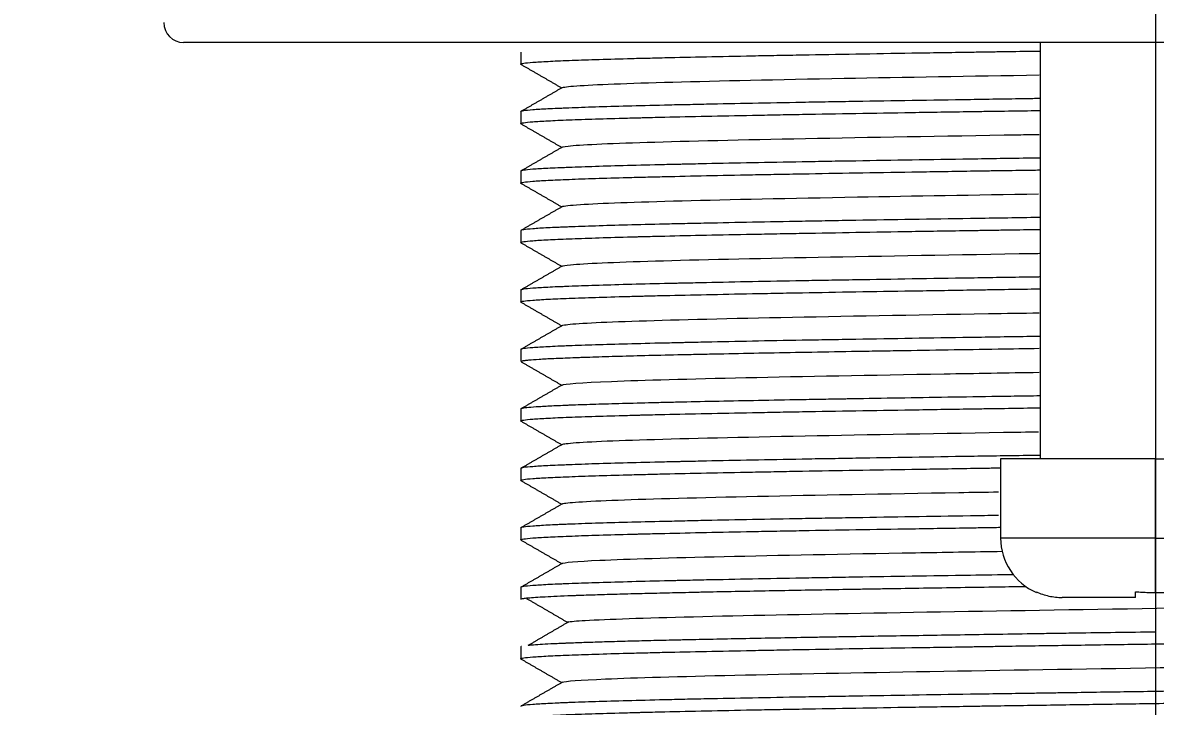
# Model space of a CAD drawing. Extents: x 2070 to 2860, y 0 to 579.
# Drawn here: x 2530.82 to 2559.38, y 229.8 to 247.05 of the extents above; entities that cross this region are included whole.
import ezdxf

# ---------------------------------------------------------------- set-up
doc = ezdxf.new("R2010")
doc.units = 0
doc.header["$LTSCALE"] = 10
doc.header["$MEASUREMENT"] = 0
doc.header["$PDMODE"] = 3
doc.header["$PDSIZE"] = -10
doc.layers.get('0').update_dxf_attribs({"linetype": 'CONTINUOUS'})
doc.layers.get('DEFPOINTS').update_dxf_attribs({"linetype": 'CONTINUOUS'})
doc.layers.add('1', color=7, linetype='CONTINUOUS')
doc.styles.add('Daelim Dimension', font='NanumGothic.ttf')
doc.dimstyles.new('DEFAULT', dxfattribs={"dimscale": 2, "dimtxt": 2, "dimasz": 2, "dimexe": 0, "dimexo": 2, "dimgap": 1, "dimtad": 1, "dimdec": 0, "dimzin": 9, "dimdsep": 46, "dimtxsty": 'Daelim Dimension', "dimcen": 0.5, "dimclrd": 5, "dimclre": 5, "dimclrt": 256, "dimadec": 1, "dimazin": 0, "dimtfac": 1, "dimtdec": 0, "dimtix": 1, "dimtmove": 0, "dimatfit": 3, "dimfxl": 1, "dimtolj": 1, "dimtzin": 1, "dimlwd": 9, "dimlwe": 9, "dimarcsym": 0})

# ---------------------------------------------------------------- blocks, each defined once
blk = doc.blocks.new('*D7')
at = {"color": 5, "lineweight": 9, "ltscale": 0.5, "transparency": 16777216}
for p, q in [((2428.247, 403.492), (2428.247, 207.658)), ((2559.375, 274.046), (2559.375, 207.658)), ((2432.247, 209.658), (2555.375, 209.658))]:
    blk.add_line(p, q, dxfattribs=at)
at = {"color": 5, "ltscale": 0.5, "transparency": 16777216}
for points in [[(2432.247, 210.325), (2432.247, 208.991), (2428.247, 209.658)], [(2555.375, 210.325), (2555.375, 208.991), (2559.375, 209.658)]]:
    blk.add_solid(points, dxfattribs=at)
at = {"layer": 'DEFPOINTS', "color": 0, "ltscale": 0.5, "transparency": 16777216}
for p in [(2428.247, 407.492), (2559.375, 278.046), (2559.375, 209.658)]:
    blk.add_point(p, dxfattribs=at)
at = {"color": 7, "ltscale": 0.5, "transparency": 16777216, "insert": (2493.811, 217.109), "char_height": 10, "attachment_point": 5, "style": 'Daelim Dimension'}
blk.add_mtext('\\A1;131', dxfattribs=at)
blk = doc.blocks.new('*D12')
at = {"color": 5, "lineweight": 9, "ltscale": 0.5, "transparency": 16777216}
for p, q in [((2530.375, 273.046), (2387.237, 273.046)), ((2389.237, 269.046), (2389.237, 115.894)), ((2541.52, 111.894), (2387.237, 111.894))]:
    blk.add_line(p, q, dxfattribs=at)
at = {"color": 5, "ltscale": 0.5, "transparency": 16777216}
for points in [[(2388.57, 269.046), (2389.903, 269.046), (2389.237, 273.046)], [(2388.57, 115.894), (2389.903, 115.894), (2389.237, 111.894)]]:
    blk.add_solid(points, dxfattribs=at)
at = {"layer": 'DEFPOINTS', "color": 0, "ltscale": 0.5, "transparency": 16777216}
for p in [(2534.375, 273.046), (2389.237, 111.894), (2545.52, 111.894)]:
    blk.add_point(p, dxfattribs=at)
at = {"color": 7, "ltscale": 0.5, "transparency": 16777216, "insert": (2381.793, 192.47), "char_height": 10, "attachment_point": 5, "rotation": 90, "style": 'Daelim Dimension'}
blk.add_mtext('\\A1;490', dxfattribs=at)

msp = doc.modelspace()

# ---------------------------------------------------------------- linework, layer by layer
at = {"layer": '1', "color": 7, "linetype": 'Continuous', "lineweight": 18}
for p, q in [((2582.699, 246.546), (2534.875, 246.546)), ((2556.475, 246.546), (2556.475, 236.046)), ((2543.375, 246.299), (2543.375, 246)), ((2543.375, 244.799), (2543.375, 244.5)), ((2543.375, 243.299), (2543.375, 242.999)), ((2543.375, 241.799), (2543.375, 241.5)), ((2543.375, 240.299), (2543.375, 240)), ((2543.375, 238.799), (2543.375, 238.5)), ((2543.375, 237.299), (2543.375, 237)), ((2559.375, 236.046), (2555.475, 236.046)), ((2555.475, 236.046), (2555.475, 234.046)), ((2559.375, 236.046), (2563.275, 236.046)), ((2543.375, 235.799), (2543.375, 235.499)), ((2543.375, 234.299), (2543.375, 233.999)), ((2543.375, 232.799), (2543.375, 232.5)), ((2558.875, 232.546), (2557.028, 232.546)), ((2543.375, 231.299), (2543.375, 230.999))]:
    msp.add_line(p, q, dxfattribs=at)
at = {"layer": '1', "color": 7, "linetype": 'Continuous', "lineweight": 13}
for p, q in [((2559.375, 246.546), (2559.375, 236.046)), ((2559.375, 234.046), (2559.375, 236.046)), ((2559.375, 234.046), (2555.475, 234.046)), ((2559.375, 234.046), (2563.275, 234.046)), ((2559.375, 232.671), (2559.375, 234.046))]:
    msp.add_line(p, q, dxfattribs=at)
at = {"layer": '1', "color": 7, "linetype": 'Continuous', "lineweight": 18}
for centre, radius, end in [((2534.875, 247.046), 0.5, 270), ((2556.975, 234.046), 1.5, 246.4068)]:
    msp.add_arc(centre, radius, 180, end, dxfattribs=at)
for points, knots in [([(2543.375, 246), (2543.375, 246), (2543.375, 246), (2543.375, 246.008), (2543.401, 246.015), (2543.504, 246.031), (2543.58, 246.038), (2543.732, 246.05), (2543.79, 246.054), (2543.917, 246.062), (2543.987, 246.066), (2544.217, 246.078), (2544.394, 246.086), (2544.794, 246.101), (2545.016, 246.109), (2545.507, 246.124), (2545.775, 246.132), (2546.14, 246.142), (2546.251, 246.145), (2546.366, 246.148), (2546.443, 246.15), (2546.482, 246.15), (2546.678, 246.155), (2546.84, 246.159), (2547.339, 246.171), (2548.04, 246.187), (2548.811, 246.203), (2549.417, 246.214), (2549.623, 246.218), (2549.939, 246.224), (2550.046, 246.226), (2550.261, 246.23), (2550.37, 246.232), (2550.918, 246.241), (2551.367, 246.249), (2552.287, 246.265), (2552.758, 246.273), (2553.72, 246.289), (2554.212, 246.296), (2554.841, 246.306), (2554.968, 246.308), (2555.158, 246.311), (2555.222, 246.312), (2555.35, 246.314), (2555.669, 246.319), (2555.989, 246.323), (2556.315, 246.328), (2556.384, 246.329), (2556.453, 246.33)], [0, 0, 0, 0, 0.000849, 0.000849, 0.071543, 0.071543, 0.142237, 0.142237, 0.177583, 0.177583, 0.21293, 0.21293, 0.283624, 0.283624, 0.354318, 0.354318, 0.425012, 0.425012, 0.442685, 0.451522, 0.451522, 0.460359, 0.460359, 0.495706, 0.495706, 0.566399, 0.637093, 0.637093, 0.67244, 0.67244, 0.690114, 0.690114, 0.707787, 0.707787, 0.778481, 0.778481, 0.849175, 0.849175, 0.919869, 0.919869, 0.937542, 0.937542, 0.946379, 0.946379, 0.955215, 0.990562, 0.990562, 1, 1, 1, 1]), ([(2544.419, 245.404), (2544.441, 245.42), (2544.806, 245.468), (2546.885, 245.548), (2551.163, 245.639), (2554.714, 245.699), (2556.45, 245.727)], [0, 0, 0, 0, 0.149276, 0.443311, 0.737346, 1, 1, 1, 1]), ([(2556.473, 245.131), (2556.458, 245.13), (2556.443, 245.13), (2556.363, 245.129), (2556.299, 245.128), (2555.718, 245.119), (2555.21, 245.111), (2554.213, 245.095), (2553.723, 245.087), (2552.76, 245.072), (2552.287, 245.064), (2551.707, 245.055), (2551.591, 245.053), (2551.362, 245.049), (2551.248, 245.047), (2550.91, 245.041), (2550.688, 245.037), (2550.036, 245.025), (2549.2, 245.009), (2548.427, 244.994), (2547.872, 244.982), (2547.691, 244.978), (2547.47, 244.973), (2547.426, 244.973), (2547.339, 244.971), (2547.296, 244.97), (2547.166, 244.967), (2547.082, 244.965), (2546.665, 244.955), (2546.354, 244.947), (2545.776, 244.932), (2545.508, 244.924), (2545.017, 244.908), (2544.793, 244.9), (2544.541, 244.89), (2544.492, 244.888), (2544.397, 244.884), (2544.26, 244.879), (2544.137, 244.873), (2543.91, 244.862), (2543.783, 244.854), (2543.58, 244.838), (2543.504, 244.83), (2543.427, 244.818), (2543.407, 244.814), (2543.391, 244.809), (2543.388, 244.808), (2543.383, 244.806), (2543.381, 244.805), (2543.379, 244.804), (2543.379, 244.804)], [0, 0, 0, 0, 0.002046, 0.002046, 0.011021, 0.011021, 0.082822, 0.082822, 0.154622, 0.154622, 0.226422, 0.226422, 0.244372, 0.244372, 0.262323, 0.262323, 0.298223, 0.298223, 0.370023, 0.441823, 0.441823, 0.477724, 0.477724, 0.486699, 0.486699, 0.495674, 0.495674, 0.513624, 0.513624, 0.585424, 0.585424, 0.657224, 0.657224, 0.729025, 0.729025, 0.746975, 0.746975, 0.764925, 0.800825, 0.800825, 0.872625, 0.872625, 0.944426, 0.944426, 0.980326, 0.980326, 0.989301, 0.989301, 0.998276, 1, 1, 1, 1]), ([(2543.377, 244.496), (2543.376, 244.497), (2543.375, 244.499), (2543.375, 244.508), (2543.401, 244.515), (2543.504, 244.53), (2543.58, 244.538), (2543.732, 244.55), (2543.79, 244.554), (2543.917, 244.562), (2543.987, 244.566), (2544.217, 244.578), (2544.394, 244.586), (2544.794, 244.601), (2545.016, 244.609), (2545.507, 244.624), (2545.775, 244.632), (2546.14, 244.642), (2546.251, 244.645), (2546.366, 244.648), (2546.443, 244.65), (2546.482, 244.651), (2546.678, 244.656), (2546.84, 244.66), (2547.339, 244.672), (2548.04, 244.687), (2548.811, 244.702), (2549.417, 244.714), (2549.623, 244.718), (2549.939, 244.724), (2550.046, 244.726), (2550.261, 244.73), (2550.37, 244.732), (2550.918, 244.742), (2551.367, 244.75), (2552.287, 244.765), (2552.758, 244.773), (2553.72, 244.789), (2554.212, 244.796), (2554.841, 244.806), (2554.968, 244.808), (2555.158, 244.811), (2555.222, 244.812), (2555.35, 244.814), (2555.669, 244.818), (2555.989, 244.823), (2556.315, 244.828), (2556.384, 244.829), (2556.453, 244.83)], [0, 0, 0, 0, 0.010778, 0.010778, 0.080769, 0.080769, 0.150761, 0.150761, 0.185756, 0.185756, 0.220752, 0.220752, 0.290743, 0.290743, 0.360735, 0.360735, 0.430726, 0.430726, 0.448224, 0.456973, 0.456973, 0.465722, 0.465722, 0.500717, 0.500717, 0.570708, 0.6407, 0.6407, 0.675695, 0.675695, 0.693193, 0.693193, 0.710691, 0.710691, 0.780682, 0.780682, 0.850674, 0.850674, 0.920665, 0.920665, 0.938163, 0.938163, 0.946912, 0.946912, 0.95566, 0.990656, 0.990656, 1, 1, 1, 1]), ([(2544.417, 243.895), (2544.404, 243.908), (2544.583, 243.953), (2546.222, 244.029), (2550.319, 244.124), (2554.157, 244.19), (2556.268, 244.224), (2556.442, 244.227)], [0, 0, 0, 0, 0.1156, 0.401865, 0.688131, 0.974396, 1, 1, 1, 1]), ([(2556.473, 243.631), (2556.458, 243.63), (2556.443, 243.63), (2556.363, 243.629), (2556.299, 243.628), (2555.718, 243.619), (2555.21, 243.611), (2554.213, 243.595), (2553.723, 243.588), (2552.76, 243.572), (2552.287, 243.564), (2551.707, 243.554), (2551.591, 243.552), (2551.362, 243.549), (2551.02, 243.543), (2550.688, 243.537), (2550.036, 243.526), (2549.618, 243.518), (2548.814, 243.502), (2548.427, 243.494), (2547.872, 243.482), (2547.691, 243.478), (2547.47, 243.473), (2547.426, 243.472), (2547.339, 243.47), (2547.296, 243.469), (2547.166, 243.466), (2547.082, 243.464), (2546.665, 243.455), (2546.354, 243.447), (2545.776, 243.432), (2545.508, 243.424), (2545.017, 243.408), (2544.793, 243.4), (2544.541, 243.39), (2544.492, 243.388), (2544.397, 243.384), (2544.26, 243.378), (2544.137, 243.373), (2543.91, 243.361), (2543.783, 243.354), (2543.58, 243.338), (2543.504, 243.33), (2543.427, 243.319), (2543.407, 243.315), (2543.391, 243.31), (2543.388, 243.309), (2543.383, 243.307), (2543.378, 243.304), (2543.375, 243.301), (2543.375, 243.299)], [0, 0, 0, 0, 0.002015, 0.002015, 0.010855, 0.010855, 0.081569, 0.081569, 0.152282, 0.152282, 0.222996, 0.222996, 0.240675, 0.240675, 0.258353, 0.29371, 0.29371, 0.364424, 0.364424, 0.435138, 0.435138, 0.470495, 0.470495, 0.479334, 0.479334, 0.488174, 0.488174, 0.505852, 0.505852, 0.576566, 0.576566, 0.64728, 0.64728, 0.717994, 0.717994, 0.735672, 0.735672, 0.753351, 0.788708, 0.788708, 0.859422, 0.859422, 0.930136, 0.930136, 0.965492, 0.965492, 0.974332, 0.974332, 0.983171, 1, 1, 1, 1]), ([(2543.375, 243), (2543.375, 243), (2543.375, 243), (2543.375, 243.008), (2543.401, 243.016), (2543.504, 243.031), (2543.58, 243.038), (2543.732, 243.05), (2543.79, 243.054), (2543.917, 243.062), (2543.987, 243.066), (2544.217, 243.078), (2544.394, 243.086), (2544.794, 243.101), (2545.016, 243.109), (2545.507, 243.125), (2545.775, 243.132), (2546.14, 243.142), (2546.251, 243.145), (2546.366, 243.148), (2546.443, 243.15), (2546.482, 243.15), (2546.678, 243.155), (2546.84, 243.159), (2547.339, 243.171), (2548.04, 243.187), (2548.811, 243.203), (2549.417, 243.214), (2549.623, 243.218), (2549.939, 243.224), (2550.046, 243.226), (2550.261, 243.23), (2550.37, 243.232), (2550.918, 243.241), (2551.367, 243.249), (2552.287, 243.265), (2552.758, 243.273), (2553.72, 243.289), (2554.212, 243.296), (2554.841, 243.306), (2554.968, 243.308), (2555.158, 243.311), (2555.222, 243.312), (2555.35, 243.314), (2555.669, 243.319), (2555.989, 243.324), (2556.315, 243.328), (2556.384, 243.329), (2556.453, 243.33)], [0, 0, 0, 0, 0.000848, 0.000848, 0.071542, 0.071542, 0.142236, 0.142236, 0.177583, 0.177583, 0.21293, 0.21293, 0.283623, 0.283623, 0.354317, 0.354317, 0.425011, 0.425011, 0.442685, 0.451521, 0.451521, 0.460358, 0.460358, 0.495705, 0.495705, 0.566399, 0.637093, 0.637093, 0.67244, 0.67244, 0.690113, 0.690113, 0.707787, 0.707787, 0.778481, 0.778481, 0.849175, 0.849175, 0.919868, 0.919868, 0.937542, 0.937542, 0.946379, 0.946379, 0.955215, 0.990562, 0.990562, 1, 1, 1, 1]), ([(2544.424, 242.407), (2544.46, 242.424), (2544.892, 242.473), (2547.125, 242.554), (2551.402, 242.643), (2554.831, 242.701), (2556.433, 242.727)], [0, 0, 0, 0, 0.161581, 0.45847, 0.755358, 1, 1, 1, 1]), ([(2556.473, 242.131), (2556.458, 242.13), (2556.443, 242.13), (2556.363, 242.129), (2556.299, 242.128), (2555.718, 242.119), (2555.21, 242.111), (2554.213, 242.095), (2553.723, 242.087), (2552.76, 242.072), (2552.287, 242.065), (2551.707, 242.055), (2551.591, 242.053), (2551.362, 242.049), (2551.248, 242.047), (2550.91, 242.041), (2550.688, 242.037), (2550.036, 242.025), (2549.2, 242.009), (2548.427, 241.994), (2547.872, 241.982), (2547.691, 241.978), (2547.47, 241.974), (2547.426, 241.973), (2547.339, 241.971), (2547.296, 241.97), (2547.166, 241.967), (2547.082, 241.965), (2546.665, 241.955), (2546.354, 241.947), (2545.776, 241.932), (2545.508, 241.924), (2545.017, 241.908), (2544.793, 241.9), (2544.541, 241.89), (2544.492, 241.888), (2544.397, 241.885), (2544.26, 241.879), (2544.137, 241.873), (2543.91, 241.862), (2543.783, 241.854), (2543.58, 241.838), (2543.504, 241.83), (2543.427, 241.818), (2543.407, 241.814), (2543.391, 241.809), (2543.388, 241.808), (2543.383, 241.806), (2543.378, 241.803), (2543.375, 241.801), (2543.375, 241.799)], [0, 0, 0, 0, 0.002015, 0.002015, 0.010855, 0.010855, 0.081568, 0.081568, 0.152282, 0.152282, 0.222996, 0.222996, 0.240675, 0.240675, 0.258353, 0.258353, 0.29371, 0.29371, 0.364424, 0.435138, 0.435138, 0.470495, 0.470495, 0.479334, 0.479334, 0.488173, 0.488173, 0.505852, 0.505852, 0.576566, 0.576566, 0.64728, 0.64728, 0.717993, 0.717993, 0.735672, 0.735672, 0.75335, 0.788707, 0.788707, 0.859421, 0.859421, 0.930135, 0.930135, 0.965492, 0.965492, 0.974331, 0.974331, 0.983171, 1, 1, 1, 1]), ([(2543.375, 241.5), (2543.375, 241.5), (2543.375, 241.5), (2543.375, 241.508), (2543.401, 241.515), (2543.504, 241.531), (2543.58, 241.538), (2543.732, 241.55), (2543.79, 241.554), (2543.917, 241.562), (2543.987, 241.566), (2544.217, 241.578), (2544.394, 241.586), (2544.794, 241.601), (2545.016, 241.609), (2545.507, 241.624), (2545.775, 241.632), (2546.14, 241.642), (2546.251, 241.645), (2546.366, 241.648), (2546.443, 241.65), (2546.482, 241.651), (2546.678, 241.656), (2546.84, 241.66), (2547.339, 241.672), (2548.04, 241.687), (2548.811, 241.703), (2549.417, 241.714), (2549.623, 241.718), (2549.939, 241.724), (2550.046, 241.726), (2550.261, 241.73), (2550.37, 241.731), (2550.918, 241.741), (2551.367, 241.749), (2552.287, 241.765), (2552.758, 241.773), (2553.72, 241.789), (2554.212, 241.796), (2554.841, 241.806), (2554.968, 241.808), (2555.158, 241.811), (2555.222, 241.812), (2555.35, 241.814), (2555.669, 241.818), (2555.989, 241.823), (2556.315, 241.828), (2556.384, 241.829), (2556.453, 241.83)], [0, 0, 0, 0, 0.000849, 0.000849, 0.071543, 0.071543, 0.142236, 0.142236, 0.177583, 0.177583, 0.21293, 0.21293, 0.283624, 0.283624, 0.354318, 0.354318, 0.425012, 0.425012, 0.442685, 0.451522, 0.451522, 0.460359, 0.460359, 0.495706, 0.495706, 0.566399, 0.637093, 0.637093, 0.67244, 0.67244, 0.690114, 0.690114, 0.707787, 0.707787, 0.778481, 0.778481, 0.849175, 0.849175, 0.919869, 0.919869, 0.937542, 0.937542, 0.946379, 0.946379, 0.955215, 0.990562, 0.990562, 1, 1, 1, 1]), ([(2544.419, 240.905), (2544.436, 240.916), (2544.698, 240.96), (2546.435, 241.035), (2550.649, 241.13), (2554.413, 241.194), (2556.404, 241.226), (2556.452, 241.227)], [0, 0, 0, 0, 0.110044, 0.404245, 0.698446, 0.992647, 1, 1, 1, 1]), ([(2556.473, 240.631), (2556.458, 240.63), (2556.443, 240.63), (2556.363, 240.629), (2556.299, 240.628), (2555.718, 240.619), (2555.21, 240.611), (2554.213, 240.595), (2553.723, 240.587), (2552.76, 240.572), (2552.287, 240.564), (2551.707, 240.554), (2551.591, 240.553), (2551.362, 240.549), (2551.02, 240.543), (2550.688, 240.537), (2550.036, 240.526), (2549.618, 240.518), (2548.814, 240.502), (2548.427, 240.494), (2547.872, 240.482), (2547.691, 240.478), (2547.47, 240.473), (2547.426, 240.472), (2547.339, 240.47), (2547.296, 240.469), (2547.166, 240.466), (2547.082, 240.465), (2546.665, 240.455), (2546.354, 240.447), (2545.776, 240.432), (2545.508, 240.424), (2545.017, 240.408), (2544.793, 240.4), (2544.541, 240.39), (2544.492, 240.388), (2544.397, 240.384), (2544.26, 240.379), (2544.137, 240.373), (2543.91, 240.361), (2543.783, 240.354), (2543.58, 240.338), (2543.504, 240.33), (2543.427, 240.318), (2543.407, 240.314), (2543.391, 240.309), (2543.388, 240.308), (2543.383, 240.306), (2543.381, 240.305), (2543.379, 240.304), (2543.378, 240.303)], [0, 0, 0, 0, 0.002043, 0.002043, 0.011005, 0.011005, 0.082697, 0.082697, 0.154389, 0.154389, 0.226081, 0.226081, 0.244005, 0.244005, 0.261928, 0.297774, 0.297774, 0.369466, 0.369466, 0.441158, 0.441158, 0.477004, 0.477004, 0.485966, 0.485966, 0.494927, 0.494927, 0.51285, 0.51285, 0.584543, 0.584543, 0.656235, 0.656235, 0.727927, 0.727927, 0.74585, 0.74585, 0.763773, 0.799619, 0.799619, 0.871312, 0.871312, 0.943004, 0.943004, 0.97885, 0.97885, 0.987812, 0.987812, 0.996773, 1, 1, 1, 1]), ([(2543.375, 239.999), (2543.375, 239.999), (2543.375, 240), (2543.375, 240.007), (2543.401, 240.015), (2543.504, 240.03), (2543.58, 240.038), (2543.732, 240.05), (2543.79, 240.054), (2543.917, 240.062), (2543.987, 240.066), (2544.217, 240.078), (2544.394, 240.086), (2544.794, 240.101), (2545.016, 240.109), (2545.507, 240.124), (2545.775, 240.132), (2546.14, 240.142), (2546.251, 240.145), (2546.366, 240.148), (2546.443, 240.15), (2546.482, 240.151), (2546.678, 240.156), (2546.84, 240.16), (2547.339, 240.172), (2548.04, 240.187), (2548.811, 240.202), (2549.417, 240.214), (2549.623, 240.218), (2549.939, 240.224), (2550.046, 240.226), (2550.261, 240.23), (2550.37, 240.232), (2550.918, 240.242), (2551.367, 240.25), (2552.287, 240.265), (2552.758, 240.273), (2553.72, 240.288), (2554.212, 240.296), (2554.841, 240.306), (2554.968, 240.308), (2555.158, 240.311), (2555.222, 240.312), (2555.35, 240.314), (2555.669, 240.319), (2555.989, 240.324), (2556.315, 240.329), (2556.384, 240.33), (2556.453, 240.331)], [0, 0, 0, 0, 0.000848, 0.000848, 0.071542, 0.071542, 0.142236, 0.142236, 0.177583, 0.177583, 0.21293, 0.21293, 0.283624, 0.283624, 0.354318, 0.354318, 0.425011, 0.425011, 0.442685, 0.451522, 0.451522, 0.460358, 0.460358, 0.495705, 0.495705, 0.566399, 0.637093, 0.637093, 0.67244, 0.67244, 0.690113, 0.690113, 0.707787, 0.707787, 0.778481, 0.778481, 0.849175, 0.849175, 0.919868, 0.919868, 0.937542, 0.937542, 0.946379, 0.946379, 0.955215, 0.990562, 0.990562, 1, 1, 1, 1]), ([(2544.416, 239.403), (2544.422, 239.409), (2544.548, 239.447), (2545.825, 239.516), (2549.684, 239.611), (2553.662, 239.682), (2556.017, 239.72), (2556.449, 239.727)], [0, 0, 0, 0, 0.05738, 0.349927, 0.642473, 0.935019, 1, 1, 1, 1]), ([(2556.473, 239.13), (2556.458, 239.13), (2556.443, 239.13), (2556.363, 239.129), (2556.299, 239.128), (2555.718, 239.119), (2555.21, 239.111), (2554.213, 239.096), (2553.723, 239.088), (2552.76, 239.072), (2552.287, 239.064), (2551.707, 239.054), (2551.591, 239.052), (2551.362, 239.048), (2551.02, 239.043), (2550.688, 239.037), (2550.036, 239.025), (2549.618, 239.018), (2548.814, 239.002), (2548.427, 238.994), (2547.872, 238.982), (2547.691, 238.978), (2547.47, 238.973), (2547.426, 238.972), (2547.339, 238.97), (2547.296, 238.969), (2547.166, 238.966), (2547.082, 238.964), (2546.665, 238.955), (2546.354, 238.947), (2545.776, 238.932), (2545.508, 238.924), (2545.017, 238.909), (2544.793, 238.901), (2544.541, 238.891), (2544.492, 238.889), (2544.397, 238.885), (2544.26, 238.879), (2544.137, 238.873), (2543.91, 238.861), (2543.783, 238.853), (2543.58, 238.838), (2543.504, 238.83), (2543.427, 238.819), (2543.407, 238.815), (2543.391, 238.81), (2543.388, 238.809), (2543.383, 238.807), (2543.38, 238.805), (2543.378, 238.803), (2543.377, 238.803)], [0, 0, 0, 0, 0.002036, 0.002036, 0.010966, 0.010966, 0.082408, 0.082408, 0.153849, 0.153849, 0.22529, 0.22529, 0.243151, 0.243151, 0.261011, 0.296732, 0.296732, 0.368173, 0.368173, 0.439614, 0.439614, 0.475335, 0.475335, 0.484265, 0.484265, 0.493195, 0.493195, 0.511056, 0.511056, 0.582497, 0.582497, 0.653938, 0.653938, 0.72538, 0.72538, 0.74324, 0.74324, 0.7611, 0.796821, 0.796821, 0.868262, 0.868262, 0.939704, 0.939704, 0.975424, 0.975424, 0.984354, 0.984354, 0.993285, 1, 1, 1, 1]), ([(2543.375, 238.499), (2543.375, 238.505), (2543.391, 238.511), (2543.43, 238.519), (2543.439, 238.521), (2543.455, 238.523), (2543.461, 238.524), (2543.473, 238.526), (2543.504, 238.53), (2543.543, 238.534), (2543.648, 238.544), (2543.737, 238.551), (2543.948, 238.564), (2544.071, 238.571), (2544.353, 238.583), (2544.511, 238.59), (2544.731, 238.598), (2544.777, 238.6), (2544.869, 238.603), (2544.917, 238.605), (2545.062, 238.61), (2545.163, 238.613), (2545.477, 238.623), (2545.702, 238.63), (2546.18, 238.643), (2546.435, 238.65), (2546.973, 238.663), (2547.257, 238.669), (2547.632, 238.678), (2547.745, 238.68), (2547.861, 238.683), (2547.939, 238.684), (2547.978, 238.685), (2548.175, 238.689), (2548.335, 238.692), (2548.823, 238.702), (2549.159, 238.709), (2549.853, 238.723), (2550.211, 238.729), (2550.948, 238.742), (2551.326, 238.749), (2551.911, 238.759), (2552.109, 238.762), (2552.409, 238.767), (2552.51, 238.769), (2552.712, 238.772), (2552.813, 238.773), (2553.321, 238.782), (2553.733, 238.788), (2554.566, 238.801), (2554.988, 238.808), (2555.756, 238.82), (2556.101, 238.826), (2556.449, 238.831)], [0, 0, 0, 0, 0.05415, 0.05415, 0.069117, 0.069117, 0.0766, 0.0766, 0.084084, 0.114018, 0.114018, 0.173886, 0.173886, 0.233753, 0.233753, 0.293621, 0.293621, 0.308588, 0.308588, 0.323555, 0.323555, 0.353489, 0.353489, 0.413356, 0.413356, 0.473224, 0.473224, 0.533092, 0.533092, 0.548059, 0.555542, 0.555542, 0.563026, 0.563026, 0.592959, 0.592959, 0.652827, 0.652827, 0.712695, 0.712695, 0.772563, 0.772563, 0.802496, 0.802496, 0.817463, 0.817463, 0.83243, 0.83243, 0.892298, 0.892298, 0.952166, 0.952166, 1, 1, 1, 1]), ([(2544.418, 237.904), (2544.458, 237.935), (2545.318, 237.998), (2548.778, 238.092), (2552.917, 238.169), (2555.631, 238.214), (2556.447, 238.227)], [0, 0, 0, 0, 0.289058, 0.582926, 0.876795, 1, 1, 1, 1]), ([(2556.473, 237.63), (2556.443, 237.63), (2556.414, 237.629), (2556.275, 237.627), (2555.947, 237.622), (2555.624, 237.617), (2554.981, 237.608), (2554.558, 237.601), (2553.725, 237.588), (2553.315, 237.581), (2552.508, 237.568), (2552.11, 237.561), (2551.67, 237.554), (2551.621, 237.553), (2551.523, 237.551), (2551.475, 237.55), (2551.329, 237.548), (2551.041, 237.543), (2550.759, 237.538), (2550.205, 237.528), (2549.489, 237.515), (2548.818, 237.502), (2548.171, 237.489), (2547.859, 237.482), (2547.484, 237.474), (2547.409, 237.472), (2547.262, 237.469), (2547.19, 237.467), (2546.975, 237.462), (2546.836, 237.459), (2546.43, 237.449), (2545.921, 237.435), (2545.474, 237.423), (2545.058, 237.41), (2544.865, 237.403), (2544.644, 237.395), (2544.601, 237.393), (2544.538, 237.391), (2544.517, 237.39), (2544.476, 237.388), (2544.375, 237.384), (2544.281, 237.38), (2544.069, 237.37), (2543.946, 237.363), (2543.735, 237.35), (2543.647, 237.343), (2543.507, 237.33), (2543.455, 237.324), (2543.413, 237.316), (2543.406, 237.314), (2543.393, 237.311), (2543.388, 237.309), (2543.381, 237.306), (2543.379, 237.305), (2543.378, 237.303)], [0, 0, 0, 0, 0.004056, 0.004056, 0.019192, 0.049463, 0.049463, 0.110005, 0.110005, 0.170546, 0.170546, 0.231088, 0.231088, 0.238656, 0.238656, 0.246224, 0.246224, 0.261359, 0.29163, 0.29163, 0.352172, 0.412714, 0.412714, 0.473255, 0.473255, 0.488391, 0.488391, 0.503526, 0.503526, 0.533797, 0.533797, 0.594339, 0.654881, 0.654881, 0.715423, 0.715423, 0.730558, 0.730558, 0.738126, 0.738126, 0.745694, 0.775965, 0.775965, 0.836506, 0.836506, 0.897048, 0.897048, 0.95759, 0.95759, 0.972726, 0.972726, 0.987861, 0.987861, 1, 1, 1, 1]), ([(2543.377, 236.996), (2543.376, 236.997), (2543.375, 236.998), (2543.375, 237.007), (2543.401, 237.015), (2543.504, 237.03), (2543.58, 237.038), (2543.732, 237.05), (2543.79, 237.054), (2543.917, 237.062), (2543.987, 237.066), (2544.217, 237.078), (2544.394, 237.086), (2544.794, 237.101), (2545.016, 237.109), (2545.507, 237.124), (2545.775, 237.132), (2546.14, 237.142), (2546.251, 237.145), (2546.366, 237.148), (2546.443, 237.15), (2546.482, 237.151), (2546.678, 237.156), (2546.84, 237.16), (2547.339, 237.172), (2548.04, 237.187), (2548.811, 237.202), (2549.417, 237.214), (2549.623, 237.218), (2549.939, 237.224), (2550.046, 237.226), (2550.261, 237.23), (2550.37, 237.232), (2550.918, 237.242), (2551.367, 237.25), (2552.287, 237.265), (2552.758, 237.273), (2553.72, 237.288), (2554.212, 237.296), (2554.841, 237.306), (2554.968, 237.308), (2555.158, 237.311), (2555.222, 237.312), (2555.35, 237.313), (2555.669, 237.318), (2555.989, 237.323), (2556.315, 237.328), (2556.384, 237.33), (2556.453, 237.331)], [0, 0, 0, 0, 0.012335, 0.012335, 0.082216, 0.082216, 0.152097, 0.152097, 0.187038, 0.187038, 0.221978, 0.221978, 0.291859, 0.291859, 0.361741, 0.361741, 0.431622, 0.431622, 0.449092, 0.457827, 0.457827, 0.466562, 0.466562, 0.501503, 0.501503, 0.571384, 0.641265, 0.641265, 0.676206, 0.676206, 0.693676, 0.693676, 0.711146, 0.711146, 0.781027, 0.781027, 0.850909, 0.850909, 0.92079, 0.92079, 0.93826, 0.93826, 0.946995, 0.946995, 0.95573, 0.990671, 0.990671, 1, 1, 1, 1]), ([(2544.426, 236.408), (2544.441, 236.415), (2544.628, 236.453), (2546.021, 236.523), (2550.001, 236.617), (2553.907, 236.686), (2556.135, 236.722), (2556.432, 236.727)], [0, 0, 0, 0, 0.060463, 0.358457, 0.656452, 0.954446, 1, 1, 1, 1]), ([(2556.473, 236.13), (2556.458, 236.13), (2556.443, 236.13), (2556.363, 236.129), (2556.299, 236.128), (2555.718, 236.119), (2555.21, 236.111), (2554.213, 236.096), (2553.723, 236.088), (2552.76, 236.072), (2552.287, 236.064), (2551.707, 236.054), (2551.591, 236.052), (2551.362, 236.048), (2551.02, 236.043), (2550.688, 236.037), (2550.036, 236.025), (2549.618, 236.018), (2548.814, 236.002), (2548.427, 235.994), (2547.872, 235.982), (2547.691, 235.978), (2547.47, 235.973), (2547.426, 235.972), (2547.339, 235.97), (2547.296, 235.969), (2547.166, 235.966), (2547.082, 235.964), (2546.665, 235.955), (2546.354, 235.947), (2545.776, 235.932), (2545.508, 235.924), (2545.017, 235.908), (2544.793, 235.9), (2544.541, 235.89), (2544.492, 235.888), (2544.397, 235.884), (2544.26, 235.878), (2544.137, 235.873), (2543.91, 235.861), (2543.783, 235.853), (2543.58, 235.838), (2543.504, 235.831), (2543.427, 235.819), (2543.407, 235.815), (2543.391, 235.81), (2543.388, 235.809), (2543.383, 235.807), (2543.378, 235.804), (2543.375, 235.801), (2543.375, 235.799)], [0, 0, 0, 0, 0.002015, 0.002015, 0.010855, 0.010855, 0.081568, 0.081568, 0.152282, 0.152282, 0.222996, 0.222996, 0.240674, 0.240674, 0.258353, 0.29371, 0.29371, 0.364423, 0.364423, 0.435137, 0.435137, 0.470494, 0.470494, 0.479333, 0.479333, 0.488173, 0.488173, 0.505851, 0.505851, 0.576565, 0.576565, 0.647279, 0.647279, 0.717992, 0.717992, 0.735671, 0.735671, 0.753349, 0.788706, 0.788706, 0.85942, 0.85942, 0.930134, 0.930134, 0.965491, 0.965491, 0.97433, 0.97433, 0.983169, 1, 1, 1, 1]), ([(2543.375, 235.499), (2543.375, 235.499), (2543.375, 235.499), (2543.375, 235.507), (2543.401, 235.515), (2543.504, 235.531), (2543.58, 235.539), (2543.732, 235.551), (2543.79, 235.554), (2543.917, 235.562), (2543.987, 235.566), (2544.217, 235.578), (2544.394, 235.585), (2544.794, 235.601), (2545.016, 235.609), (2545.507, 235.624), (2545.775, 235.632), (2546.14, 235.642), (2546.251, 235.645), (2546.366, 235.648), (2546.443, 235.65), (2546.482, 235.651), (2546.678, 235.656), (2546.84, 235.66), (2547.339, 235.672), (2547.689, 235.679), (2548.426, 235.694), (2548.811, 235.702), (2549.417, 235.714), (2549.623, 235.718), (2549.939, 235.724), (2550.046, 235.726), (2550.261, 235.73), (2550.37, 235.732), (2550.918, 235.742), (2551.367, 235.75), (2552.287, 235.765), (2552.758, 235.773), (2553.72, 235.788), (2554.212, 235.796), (2554.841, 235.806), (2554.968, 235.808), (2555.158, 235.811), (2555.222, 235.812), (2555.346, 235.814), (2555.406, 235.815), (2555.466, 235.816)], [0, 0, 0, 0, 0.000887, 0.000887, 0.074937, 0.074937, 0.148986, 0.148986, 0.186011, 0.186011, 0.223036, 0.223036, 0.297085, 0.297085, 0.371135, 0.371135, 0.445184, 0.445184, 0.463697, 0.472953, 0.472953, 0.482209, 0.482209, 0.519234, 0.519234, 0.593283, 0.593283, 0.667333, 0.667333, 0.704357, 0.704357, 0.72287, 0.72287, 0.741382, 0.741382, 0.815432, 0.815432, 0.889481, 0.889481, 0.963531, 0.963531, 0.982043, 0.982043, 0.991299, 0.991299, 1, 1, 1, 1]), ([(2544.421, 234.907), (2544.423, 234.907), (2544.495, 234.94), (2545.466, 235.004), (2549.075, 235.099), (2552.858, 235.168), (2555.085, 235.205), (2555.422, 235.21)], [0, 0, 0, 0, 0.007811, 0.320217, 0.632624, 0.94503, 1, 1, 1, 1]), ([(2555.419, 234.614), (2555.181, 234.611), (2554.946, 234.607), (2554.213, 234.596), (2553.723, 234.588), (2552.76, 234.572), (2552.287, 234.564), (2551.707, 234.554), (2551.591, 234.552), (2551.362, 234.548), (2551.02, 234.542), (2550.688, 234.537), (2550.036, 234.525), (2549.618, 234.517), (2548.814, 234.502), (2548.427, 234.494), (2547.872, 234.483), (2547.691, 234.479), (2547.47, 234.473), (2547.426, 234.472), (2547.339, 234.47), (2547.296, 234.469), (2547.166, 234.466), (2547.082, 234.464), (2546.665, 234.455), (2546.354, 234.447), (2545.776, 234.431), (2545.508, 234.424), (2545.017, 234.409), (2544.793, 234.401), (2544.541, 234.391), (2544.492, 234.389), (2544.397, 234.385), (2544.26, 234.379), (2544.137, 234.373), (2543.91, 234.361), (2543.783, 234.353), (2543.58, 234.338), (2543.504, 234.33), (2543.427, 234.319), (2543.407, 234.315), (2543.391, 234.31), (2543.388, 234.309), (2543.383, 234.307), (2543.378, 234.304), (2543.375, 234.301), (2543.375, 234.299)], [0, 0, 0, 0, 0.034852, 0.034852, 0.109162, 0.109162, 0.183473, 0.183473, 0.202051, 0.202051, 0.220628, 0.257784, 0.257784, 0.332094, 0.332094, 0.406405, 0.406405, 0.44356, 0.44356, 0.452849, 0.452849, 0.462138, 0.462138, 0.480716, 0.480716, 0.555027, 0.555027, 0.629337, 0.629337, 0.703648, 0.703648, 0.722226, 0.722226, 0.740803, 0.777959, 0.777959, 0.852269, 0.852269, 0.92658, 0.92658, 0.963735, 0.963735, 0.973024, 0.973024, 0.982313, 1, 1, 1, 1]), ([(2543.375, 233.999), (2543.375, 233.999), (2543.375, 233.999), (2543.375, 234.007), (2543.401, 234.015), (2543.504, 234.031), (2543.58, 234.039), (2543.732, 234.05), (2543.79, 234.054), (2543.917, 234.062), (2543.987, 234.066), (2544.217, 234.077), (2544.394, 234.085), (2544.794, 234.101), (2545.016, 234.109), (2545.507, 234.125), (2545.775, 234.133), (2546.14, 234.142), (2546.251, 234.145), (2546.366, 234.148), (2546.443, 234.15), (2546.482, 234.151), (2546.678, 234.156), (2546.84, 234.16), (2547.339, 234.171), (2547.689, 234.179), (2548.426, 234.195), (2548.811, 234.202), (2549.417, 234.214), (2549.623, 234.218), (2549.939, 234.224), (2550.046, 234.226), (2550.261, 234.23), (2550.37, 234.232), (2550.918, 234.242), (2551.367, 234.25), (2552.287, 234.265), (2552.758, 234.272), (2553.72, 234.288), (2554.212, 234.296), (2554.841, 234.306), (2554.968, 234.308), (2555.158, 234.311), (2555.222, 234.312), (2555.345, 234.314), (2555.403, 234.315), (2555.462, 234.316)], [0, 0, 0, 0, 0.000889, 0.000889, 0.074952, 0.074952, 0.149015, 0.149015, 0.186047, 0.186047, 0.223079, 0.223079, 0.297142, 0.297142, 0.371205, 0.371205, 0.445268, 0.445268, 0.463783, 0.473041, 0.473041, 0.482299, 0.482299, 0.519331, 0.519331, 0.593394, 0.593394, 0.667457, 0.667457, 0.704488, 0.704488, 0.723004, 0.723004, 0.74152, 0.74152, 0.815583, 0.815583, 0.889646, 0.889646, 0.963709, 0.963709, 0.982225, 0.982225, 0.991483, 0.991483, 1, 1, 1, 1]), ([(2544.416, 233.403), (2544.444, 233.43), (2545.143, 233.489), (2548.212, 233.58), (2552.165, 233.656), (2554.778, 233.7), (2555.53, 233.712)], [0, 0, 0, 0, 0.265424, 0.57248, 0.879537, 1, 1, 1, 1]), ([(2555.806, 233.12), (2555.437, 233.114), (2555.072, 233.109), (2554.213, 233.095), (2553.723, 233.088), (2552.76, 233.073), (2552.287, 233.065), (2551.707, 233.055), (2551.591, 233.053), (2551.362, 233.049), (2551.02, 233.043), (2550.688, 233.037), (2550.036, 233.025), (2549.2, 233.009), (2548.427, 232.994), (2547.872, 232.983), (2547.691, 232.979), (2547.47, 232.974), (2547.426, 232.973), (2547.339, 232.971), (2547.296, 232.97), (2547.166, 232.967), (2547.082, 232.965), (2546.665, 232.955), (2546.354, 232.947), (2545.776, 232.931), (2545.508, 232.923), (2545.017, 232.908), (2544.793, 232.901), (2544.541, 232.891), (2544.492, 232.889), (2544.397, 232.885), (2544.26, 232.879), (2544.137, 232.873), (2543.91, 232.861), (2543.783, 232.853), (2543.58, 232.838), (2543.504, 232.83), (2543.427, 232.818), (2543.407, 232.814), (2543.391, 232.81), (2543.388, 232.809), (2543.383, 232.807), (2543.38, 232.805), (2543.378, 232.803), (2543.377, 232.803)], [0, 0, 0, 0, 0.053288, 0.053288, 0.127042, 0.127042, 0.200797, 0.200797, 0.219235, 0.219235, 0.237674, 0.274551, 0.274551, 0.348305, 0.42206, 0.42206, 0.458937, 0.458937, 0.468156, 0.468156, 0.477376, 0.477376, 0.495814, 0.495814, 0.569569, 0.569569, 0.643323, 0.643323, 0.717078, 0.717078, 0.735516, 0.735516, 0.753955, 0.790832, 0.790832, 0.864587, 0.864587, 0.938341, 0.938341, 0.975218, 0.975218, 0.984438, 0.984438, 0.993657, 1, 1, 1, 1]), ([(2543.375, 232.5), (2543.375, 232.501), (2543.378, 232.507), (2543.396, 232.513), (2543.428, 232.519), (2543.435, 232.521), (2543.451, 232.523), (2543.459, 232.524), (2543.486, 232.528), (2543.506, 232.53), (2543.576, 232.538), (2543.688, 232.547), (2543.84, 232.557), (2544.012, 232.567), (2544.108, 232.572), (2544.319, 232.582), (2544.435, 232.587), (2544.623, 232.595), (2544.689, 232.597), (2544.791, 232.601), (2544.825, 232.602), (2544.896, 232.605), (2545.075, 232.611), (2545.421, 232.622), (2545.934, 232.637), (2546.31, 232.646), (2546.703, 232.656), (2546.908, 232.661), (2547.335, 232.671), (2547.557, 232.676), (2547.845, 232.682), (2547.903, 232.684), (2548.02, 232.686), (2548.197, 232.69), (2548.378, 232.694), (2548.744, 232.701), (2549.244, 232.711), (2550.03, 232.726), (2550.853, 232.74), (2551.425, 232.75), (2551.864, 232.758), (2552.012, 232.76), (2552.237, 232.764), (2552.312, 232.765), (2552.462, 232.768), (2552.839, 232.774), (2553.526, 232.785), (2554.46, 232.8), (2555.326, 232.814), (2555.883, 232.822), (2556.12, 232.826)], [0, 0, 0, 0, 0.009619, 0.055199, 0.055199, 0.066594, 0.066594, 0.077989, 0.077989, 0.100778, 0.100778, 0.146358, 0.191938, 0.191938, 0.237518, 0.237518, 0.283098, 0.283098, 0.305888, 0.305888, 0.317283, 0.317283, 0.328678, 0.374257, 0.419837, 0.465417, 0.465417, 0.510997, 0.510997, 0.556577, 0.556577, 0.567972, 0.567972, 0.579367, 0.602157, 0.602157, 0.647736, 0.693316, 0.738896, 0.784476, 0.784476, 0.807266, 0.807266, 0.818661, 0.818661, 0.830056, 0.875635, 0.921215, 0.966795, 1, 1, 1, 1]), ([(2544.534, 231.929), (2544.631, 231.942), (2545.188, 231.986), (2547.418, 232.061), (2552.085, 232.156), (2557.889, 232.251), (2563.924, 232.346), (2569.25, 232.441), (2573.036, 232.536), (2574.265, 232.606), (2574.341, 232.645), (2574.334, 232.653)], [0, 0, 0, 0, 0.051101, 0.182331, 0.313562, 0.444792, 0.576022, 0.707252, 0.838483, 0.969713, 1, 1, 1, 1]), ([(2556.375, 232.671), (2556.375, 232.671), (2556.375, 232.673), (2556.375, 232.682), (2556.375, 232.69)], [0, 0, 0, 0, 0.336384, 1, 1, 1, 1]), ([(2556.375, 232.69), (2556.426, 232.666), (2556.478, 232.645), (2556.584, 232.61), (2556.692, 232.58), (2556.802, 232.561), (2556.887, 232.552), (2556.915, 232.55), (2556.971, 232.547), (2556.999, 232.546), (2557.028, 232.546)], [0, 0, 0, 0, 0.25, 0.25, 0.5, 0.75, 0.75, 0.875, 0.875, 1, 1, 1, 1]), ([(2558.875, 232.546), (2558.875, 232.546), (2558.875, 232.552), (2558.875, 232.57), (2558.875, 232.594), (2558.875, 232.609), (2558.875, 232.636), (2558.875, 232.646), (2558.875, 232.667), (2558.875, 232.678), (2558.875, 232.69)], [0, 0, 0, 0, 0.25, 0.5, 0.5, 0.75, 0.75, 0.875, 0.875, 1, 1, 1, 1]), ([(2559.375, 231.674), (2559.04, 231.669), (2558.706, 231.664), (2558.04, 231.654), (2557.707, 231.649), (2557.211, 231.642), (2556.962, 231.638), (2556.715, 231.634), (2556.55, 231.632), (2556.467, 231.63), (2556.057, 231.624), (2555.407, 231.614), (2554.453, 231.599), (2553.52, 231.584), (2552.608, 231.57), (2552.014, 231.56), (2551.647, 231.554), (2551.574, 231.553), (2551.428, 231.55), (2551.356, 231.549), (2551.14, 231.545), (2550.997, 231.542), (2550.575, 231.535), (2550.025, 231.525), (2549.238, 231.51), (2548.491, 231.495), (2548.018, 231.485), (2547.674, 231.478), (2547.561, 231.476), (2547.394, 231.472), (2547.338, 231.471), (2547.229, 231.468), (2547.175, 231.467), (2546.906, 231.461), (2546.7, 231.456), (2546.307, 231.446), (2545.93, 231.436), (2545.418, 231.421), (2544.959, 231.406), (2544.688, 231.396), (2544.53, 231.39), (2544.499, 231.389), (2544.438, 231.386), (2544.349, 231.383), (2544.265, 231.379), (2544.106, 231.372), (2544.01, 231.367), (2543.838, 231.357), (2543.705, 231.348), (2543.602, 231.339), (2543.563, 231.335)], [0, 0, 0, 0, 0.043928, 0.043928, 0.087856, 0.087856, 0.10982, 0.120802, 0.120802, 0.131784, 0.131784, 0.175712, 0.21964, 0.263568, 0.307496, 0.351424, 0.351424, 0.362406, 0.362406, 0.373388, 0.373388, 0.395352, 0.395352, 0.43928, 0.483209, 0.527137, 0.571065, 0.571065, 0.593029, 0.593029, 0.604011, 0.604011, 0.614993, 0.614993, 0.658921, 0.658921, 0.702849, 0.746777, 0.790705, 0.834633, 0.834633, 0.845615, 0.845615, 0.856597, 0.878561, 0.878561, 0.922489, 0.922489, 0.966417, 1, 1, 1, 1]), ([(2559.375, 231.374), (2559.903, 231.382), (2560.429, 231.39), (2561.215, 231.402), (2561.476, 231.406), (2561.867, 231.412), (2561.997, 231.414), (2562.192, 231.417), (2562.257, 231.418), (2562.387, 231.42), (2562.451, 231.421), (2563.032, 231.43), (2563.54, 231.438), (2564.537, 231.453), (2565.027, 231.46), (2565.99, 231.476), (2566.463, 231.484), (2567.043, 231.494), (2567.159, 231.496), (2567.388, 231.5), (2567.73, 231.506), (2568.062, 231.512), (2568.714, 231.524), (2569.55, 231.539), (2570.323, 231.554), (2570.878, 231.566), (2571.059, 231.57), (2571.28, 231.575), (2571.324, 231.576), (2571.411, 231.578), (2571.455, 231.579), (2571.584, 231.582), (2571.668, 231.584), (2572.085, 231.594), (2572.396, 231.602), (2572.974, 231.617), (2573.242, 231.625), (2573.733, 231.64), (2573.957, 231.648), (2574.209, 231.657), (2574.258, 231.659), (2574.353, 231.663), (2574.49, 231.669), (2574.613, 231.675), (2574.84, 231.687), (2574.967, 231.695), (2575.17, 231.711), (2575.246, 231.719), (2575.324, 231.73), (2575.343, 231.734), (2575.359, 231.739), (2575.362, 231.74), (2575.367, 231.742), (2575.37, 231.743), (2575.372, 231.744), (2575.372, 231.745)], [0, 0, 0, 0, 0.063265, 0.063265, 0.094898, 0.094898, 0.110714, 0.110714, 0.118622, 0.118622, 0.12653, 0.12653, 0.189795, 0.189795, 0.25306, 0.25306, 0.316326, 0.316326, 0.332142, 0.332142, 0.347958, 0.379591, 0.379591, 0.442856, 0.506121, 0.506121, 0.537753, 0.537753, 0.545662, 0.545662, 0.55357, 0.55357, 0.569386, 0.569386, 0.632651, 0.632651, 0.695916, 0.695916, 0.759181, 0.759181, 0.774997, 0.774997, 0.790814, 0.822446, 0.822446, 0.885711, 0.885711, 0.948977, 0.948977, 0.980609, 0.980609, 0.988517, 0.988517, 0.996425, 1, 1, 1, 1]), ([(2543.377, 230.996), (2543.376, 230.997), (2543.375, 230.998), (2543.375, 231.007), (2543.401, 231.015), (2543.504, 231.031), (2543.58, 231.039), (2543.732, 231.051), (2543.79, 231.054), (2543.917, 231.062), (2543.987, 231.066), (2544.217, 231.078), (2544.394, 231.085), (2544.794, 231.101), (2545.016, 231.109), (2545.507, 231.125), (2545.775, 231.132), (2546.14, 231.142), (2546.251, 231.145), (2546.366, 231.148), (2546.443, 231.15), (2546.482, 231.151), (2546.678, 231.156), (2546.84, 231.16), (2547.339, 231.171), (2547.689, 231.179), (2548.426, 231.194), (2548.811, 231.202), (2549.417, 231.214), (2549.623, 231.218), (2549.939, 231.224), (2550.046, 231.226), (2550.261, 231.23), (2550.37, 231.232), (2550.918, 231.242), (2551.367, 231.25), (2552.287, 231.265), (2552.758, 231.272), (2553.72, 231.288), (2554.212, 231.296), (2554.841, 231.306), (2554.968, 231.308), (2555.158, 231.311), (2555.222, 231.312), (2555.35, 231.314), (2555.669, 231.319), (2555.989, 231.324), (2556.761, 231.336), (2557.279, 231.343), (2558.322, 231.359), (2558.847, 231.366), (2559.375, 231.374)], [0, 0, 0, 0, 0.009595, 0.009595, 0.071495, 0.071495, 0.133396, 0.133396, 0.164346, 0.164346, 0.195296, 0.195296, 0.257196, 0.257196, 0.319097, 0.319097, 0.380997, 0.380997, 0.396472, 0.40421, 0.40421, 0.411947, 0.411947, 0.442897, 0.442897, 0.504798, 0.504798, 0.566698, 0.566698, 0.597648, 0.597648, 0.613123, 0.613123, 0.628598, 0.628598, 0.690498, 0.690498, 0.752399, 0.752399, 0.814299, 0.814299, 0.829774, 0.829774, 0.837512, 0.837512, 0.845249, 0.876199, 0.876199, 0.9381, 0.9381, 1, 1, 1, 1]), ([(2543.39, 231.309), (2543.387, 231.308), (2543.384, 231.307), (2543.38, 231.304), (2543.376, 231.302), (2543.375, 231.3), (2543.375, 231.299)], [0, 0, 0, 0, 0.326482, 0.326482, 0.6925, 1, 1, 1, 1]), ([(2544.425, 230.408), (2544.49, 230.436), (2545.281, 230.495), (2548.494, 230.586), (2553.541, 230.681), (2559.498, 230.776), (2565.436, 230.871), (2570.428, 230.966), (2573.569, 231.057), (2574.3, 231.117), (2574.333, 231.145)], [0, 0, 0, 0, 0.113109, 0.241949, 0.37079, 0.49963, 0.628471, 0.757311, 0.886152, 1, 1, 1, 1]), ([(2575.375, 230.549), (2575.375, 230.549), (2575.375, 230.549), (2575.375, 230.541), (2575.349, 230.533), (2575.247, 230.517), (2575.17, 230.51), (2575.018, 230.498), (2574.961, 230.494), (2574.833, 230.486), (2574.763, 230.483), (2574.533, 230.471), (2574.356, 230.463), (2573.957, 230.448), (2573.734, 230.44), (2573.243, 230.424), (2572.975, 230.416), (2572.611, 230.406), (2572.499, 230.403), (2572.384, 230.4), (2572.307, 230.398), (2572.268, 230.397), (2572.072, 230.393), (2571.91, 230.389), (2571.411, 230.377), (2571.061, 230.37), (2570.325, 230.354), (2569.939, 230.346), (2569.333, 230.334), (2569.127, 230.33), (2568.811, 230.324), (2568.704, 230.322), (2568.489, 230.318), (2568.38, 230.316), (2567.832, 230.306), (2567.383, 230.299), (2566.463, 230.284), (2565.992, 230.276), (2565.03, 230.26), (2564.538, 230.252), (2563.909, 230.242), (2563.783, 230.24), (2563.592, 230.237), (2563.528, 230.236), (2563.401, 230.234), (2563.081, 230.229), (2562.761, 230.224), (2561.989, 230.213), (2561.471, 230.205), (2560.428, 230.19), (2559.903, 230.182), (2559.375, 230.174)], [0, 0, 0, 0, 0.000751, 0.000751, 0.063204, 0.063204, 0.125657, 0.125657, 0.156883, 0.156883, 0.18811, 0.18811, 0.250563, 0.250563, 0.313016, 0.313016, 0.375469, 0.375469, 0.391082, 0.398889, 0.398889, 0.406696, 0.406696, 0.437922, 0.437922, 0.500375, 0.500375, 0.562828, 0.562828, 0.594055, 0.594055, 0.609668, 0.609668, 0.625281, 0.625281, 0.687735, 0.687735, 0.750188, 0.750188, 0.812641, 0.812641, 0.828254, 0.828254, 0.836061, 0.836061, 0.843867, 0.875094, 0.875094, 0.937547, 0.937547, 1, 1, 1, 1]), ([(2559.375, 229.874), (2559.903, 229.882), (2560.429, 229.89), (2561.215, 229.902), (2561.476, 229.906), (2561.867, 229.912), (2561.997, 229.914), (2562.192, 229.917), (2562.257, 229.918), (2562.387, 229.92), (2562.451, 229.921), (2563.032, 229.93), (2563.54, 229.937), (2564.537, 229.953), (2565.027, 229.96), (2565.99, 229.976), (2566.463, 229.984), (2567.043, 229.994), (2567.159, 229.996), (2567.388, 230), (2567.73, 230.006), (2568.062, 230.012), (2568.714, 230.023), (2569.132, 230.031), (2569.937, 230.046), (2570.323, 230.054), (2570.878, 230.066), (2571.059, 230.07), (2571.28, 230.075), (2571.324, 230.076), (2571.411, 230.078), (2571.455, 230.079), (2571.584, 230.082), (2571.668, 230.084), (2572.085, 230.094), (2572.396, 230.102), (2572.974, 230.117), (2573.242, 230.124), (2573.733, 230.14), (2573.957, 230.148), (2574.209, 230.158), (2574.258, 230.16), (2574.353, 230.164), (2574.49, 230.17), (2574.613, 230.176), (2574.84, 230.187), (2574.967, 230.195), (2575.17, 230.211), (2575.246, 230.218), (2575.324, 230.23), (2575.343, 230.234), (2575.359, 230.238), (2575.362, 230.239), (2575.367, 230.241), (2575.37, 230.243), (2575.372, 230.245), (2575.373, 230.246)], [0, 0, 0, 0, 0.063129, 0.063129, 0.094694, 0.094694, 0.110476, 0.110476, 0.118367, 0.118367, 0.126259, 0.126259, 0.189388, 0.189388, 0.252517, 0.252517, 0.315646, 0.315646, 0.331429, 0.331429, 0.347211, 0.378776, 0.378776, 0.441905, 0.441905, 0.505034, 0.505034, 0.536599, 0.536599, 0.54449, 0.54449, 0.552381, 0.552381, 0.568164, 0.568164, 0.631293, 0.631293, 0.694422, 0.694422, 0.757551, 0.757551, 0.773334, 0.773334, 0.789116, 0.820681, 0.820681, 0.88381, 0.88381, 0.946939, 0.946939, 0.978504, 0.978504, 0.986395, 0.986395, 0.994286, 1, 1, 1, 1]), ([(2559.375, 230.174), (2558.847, 230.166), (2558.321, 230.158), (2557.535, 230.146), (2557.274, 230.142), (2556.883, 230.136), (2556.753, 230.134), (2556.558, 230.131), (2556.493, 230.13), (2556.363, 230.128), (2556.299, 230.127), (2555.718, 230.119), (2555.21, 230.111), (2554.213, 230.096), (2553.723, 230.088), (2552.76, 230.072), (2552.287, 230.064), (2551.707, 230.054), (2551.591, 230.052), (2551.362, 230.048), (2551.02, 230.042), (2550.688, 230.037), (2550.036, 230.025), (2549.2, 230.01), (2548.427, 229.994), (2547.872, 229.983), (2547.691, 229.979), (2547.47, 229.974), (2547.426, 229.973), (2547.339, 229.971), (2547.296, 229.97), (2547.166, 229.967), (2547.082, 229.965), (2546.665, 229.955), (2546.354, 229.947), (2545.776, 229.931), (2545.508, 229.924), (2545.017, 229.908), (2544.793, 229.901), (2544.541, 229.891), (2544.492, 229.889), (2544.397, 229.885), (2544.26, 229.879), (2544.137, 229.873), (2543.91, 229.861), (2543.783, 229.853), (2543.58, 229.838), (2543.504, 229.83), (2543.427, 229.818), (2543.407, 229.815), (2543.391, 229.81), (2543.388, 229.809), (2543.383, 229.807), (2543.378, 229.804), (2543.375, 229.801), (2543.375, 229.799)], [0, 0, 0, 0, 0.062547, 0.062547, 0.09382, 0.09382, 0.109457, 0.109457, 0.117275, 0.117275, 0.125094, 0.125094, 0.187641, 0.187641, 0.250187, 0.250187, 0.312734, 0.312734, 0.328371, 0.328371, 0.344008, 0.375281, 0.375281, 0.437828, 0.500375, 0.500375, 0.531648, 0.531648, 0.539466, 0.539466, 0.547285, 0.547285, 0.562922, 0.562922, 0.625468, 0.625468, 0.688015, 0.688015, 0.750562, 0.750562, 0.766199, 0.766199, 0.781835, 0.813109, 0.813109, 0.875656, 0.875656, 0.938203, 0.938203, 0.969476, 0.969476, 0.977294, 0.977294, 0.985113, 1, 1, 1, 1]), ([(2543.379, 229.494), (2543.376, 229.496), (2543.375, 229.498), (2543.375, 229.508), (2543.401, 229.516), (2543.504, 229.531), (2543.58, 229.539), (2543.732, 229.55), (2543.79, 229.554), (2543.917, 229.562), (2543.987, 229.566), (2544.217, 229.577), (2544.394, 229.585), (2544.794, 229.601), (2545.016, 229.609), (2545.507, 229.625), (2545.775, 229.632), (2546.14, 229.642), (2546.251, 229.645), (2546.366, 229.648), (2546.443, 229.65), (2546.482, 229.651), (2546.678, 229.656), (2546.84, 229.659), (2547.339, 229.671), (2547.689, 229.679), (2548.426, 229.695), (2548.811, 229.703), (2549.417, 229.714), (2549.623, 229.718), (2549.939, 229.724), (2550.046, 229.726), (2550.261, 229.73), (2550.37, 229.732), (2550.918, 229.742), (2551.367, 229.749), (2552.287, 229.765), (2552.758, 229.773), (2553.72, 229.788), (2554.212, 229.796), (2554.841, 229.806), (2554.968, 229.808), (2555.158, 229.811), (2555.222, 229.812), (2555.35, 229.814), (2555.669, 229.819), (2555.989, 229.824), (2556.761, 229.835), (2557.279, 229.843), (2558.322, 229.858), (2558.847, 229.866), (2559.375, 229.874)], [0, 0, 0, 0, 0.013229, 0.013229, 0.074902, 0.074902, 0.136575, 0.136575, 0.167412, 0.167412, 0.198249, 0.198249, 0.259922, 0.259922, 0.321595, 0.321595, 0.383268, 0.383268, 0.398686, 0.406396, 0.406396, 0.414105, 0.414105, 0.444941, 0.444941, 0.506615, 0.506615, 0.568288, 0.568288, 0.599124, 0.599124, 0.614543, 0.614543, 0.629961, 0.629961, 0.691634, 0.691634, 0.753307, 0.753307, 0.81498, 0.81498, 0.830399, 0.830399, 0.838108, 0.838108, 0.845817, 0.876654, 0.876654, 0.938327, 0.938327, 1, 1, 1, 1])]:
    msp.add_open_spline(points, degree=3, knots=knots, dxfattribs=at)
for points, degree in [([(2543.373, 245.998), (2543.891, 245.699), (2544.41, 245.399)], 2), ([(2544.419, 245.405), (2543.896, 245.102), (2543.372, 244.8)], 2), ([(2543.37, 244.5), (2543.89, 244.2), (2544.41, 243.899)], 2), ([(2544.426, 243.908), (2543.902, 243.606), (2543.379, 243.303)], 2), ([(2543.373, 242.998), (2543.891, 242.699), (2544.41, 242.399)], 2), ([(2544.424, 242.407), (2543.9, 242.105), (2543.376, 241.802)], 2), ([(2543.378, 241.495), (2543.894, 241.197), (2544.41, 240.899)], 2), ([(2544.419, 240.904), (2543.895, 240.602), (2543.371, 240.299)], 2), ([(2543.377, 239.996), (2543.894, 239.697), (2544.41, 239.399)], 2), ([(2544.417, 239.403), (2543.893, 239.101), (2543.369, 238.798)], 2), ([(2543.383, 238.493), (2543.897, 238.197), (2544.41, 237.9)], 2), ([(2544.417, 237.904), (2543.893, 237.601), (2543.37, 237.299)], 2), ([(2543.37, 237), (2543.89, 236.699), (2544.41, 236.399)], 2), ([(2544.426, 236.408), (2543.902, 236.106), (2543.379, 235.803)], 2), ([(2543.374, 235.497), (2543.891, 235.198), (2544.409, 234.899)], 2), ([(2544.421, 234.906), (2543.897, 234.604), (2543.373, 234.301)], 2), ([(2543.378, 233.995), (2543.894, 233.697), (2544.41, 233.399)], 2), ([(2544.417, 233.403), (2543.893, 233.101), (2543.369, 232.798)], 2), ([(2543.5, 232.534), (2544.018, 232.232), (2544.537, 231.93)], 2), ([(2558.875, 232.69), (2558.93, 232.686), (2559.039, 232.679), (2559.206, 232.673), (2559.319, 232.671), (2559.375, 232.671)], 3), ([(2559.375, 232.671), (2559.432, 232.671), (2559.544, 232.673), (2559.711, 232.679), (2559.82, 232.686), (2559.875, 232.69)], 3), ([(2544.593, 231.936), (2544.075, 231.634), (2543.556, 231.331)], 2), ([(2543.369, 231), (2543.889, 230.7), (2544.409, 230.399)], 2), ([(2544.425, 230.408), (2543.901, 230.106), (2543.377, 229.803)], 2)]:
    msp.add_open_spline(points, degree=degree, dxfattribs=at)

# ---------------------------------------------------------------- dimensions: what is measured, and where the dimension line sits
at = {"color": 5, "ltscale": 0.5}
dim = msp.add_linear_dim(base=(2559.375, 209.658), p1=(2428.247, 407.492), p2=(2559.375, 278.046), dimstyle='DEFAULT', override={"dimtxt": 5, "dimexe": 1, "dimclrt": 7}, dxfattribs=at)
dim.commit()
dim.dimension.update_dxf_attribs({"geometry": '*D7', "text_midpoint": (2493.811, 217.109)})
dim = msp.add_linear_dim(base=(2389.237, 111.894), p1=(2534.375, 273.046), p2=(2545.52, 111.894), angle=90, text='490', dimstyle='DEFAULT', override={"dimtxt": 5, "dimexe": 1, "dimclrt": 7}, dxfattribs=at)
dim.commit()
dim.dimension.update_dxf_attribs({"geometry": '*D12', "text_midpoint": (2381.793, 192.47)})

doc.saveas('drawing.dxf')
